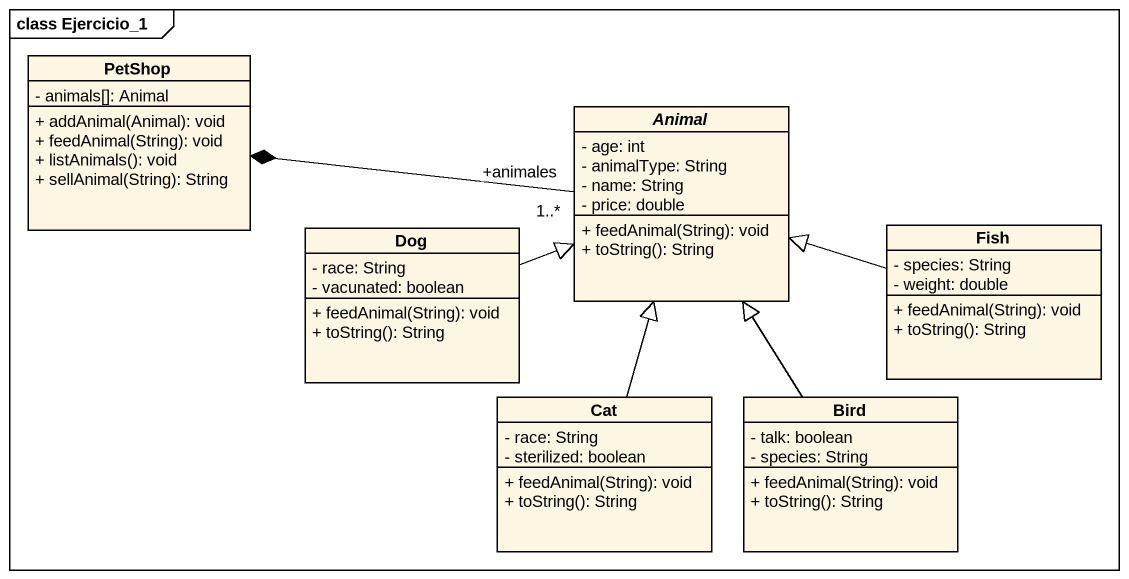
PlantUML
@startuml
mainframe class Ejercicio_1
hide circle
hide empty members
skinparam classAttributeIconSize 0
class PetShop {
  - animals[]: Animal
  + addAnimal(Animal): void
  + feedAnimal(String): void
  + listAnimals(): void
  + sellAnimal(String): String
}
abstract class Animal {
  - age: int
  - animalType: String
  - name: String
  - price: double
  + feedAnimal(String): void
  + toString(): String
}
class Dog {
  - race: String
  - vacunated: boolean
  + feedAnimal(String): void
  + toString(): String
}
class Fish {
  - species: String
  - weight: double
  + feedAnimal(String): void
  + toString(): String
}
class Cat {
  - race: String
  - sterilized: boolean
  + feedAnimal(String): void
  + toString(): String
}
class Bird {
  - talk: boolean
  - species: String
  + feedAnimal(String): void
  + toString(): String
}
Animal "+animales\n1..*" -left-* PetShop
Dog -right-|> Animal
Fish -left-|> Animal
Cat -up-|> Animal
Bird -up-|> Animal
@enduml
